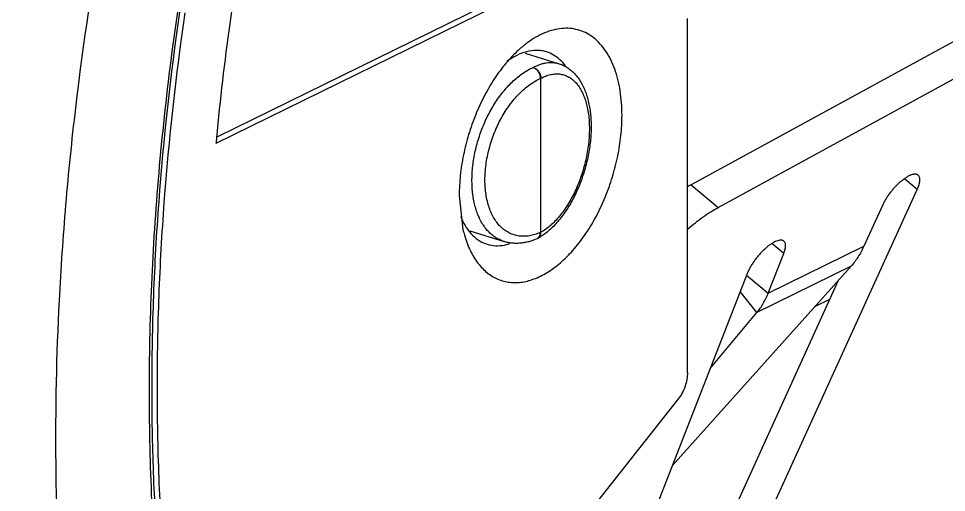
# Model space of a CAD drawing. Header units: inches. Extents: x 0 to 22, y 0 to 17.
# Drawn here: x 4.3558 to 4.8448, y 11.9773 to 12.2268 of the extents above; entities that cross this region are included whole.
import ezdxf

# ---------------------------------------------------------------- set-up
doc = ezdxf.new("R2010")
doc.units = ezdxf.units.IN
doc.header["$LTSCALE"] = 1.21
doc.header["$MEASUREMENT"] = 0
doc.layers.get('0').update_dxf_attribs({"linetype": 'CONTINUOUS'})

msp = doc.modelspace()

# ---------------------------------------------------------------- linework, layer by layer
at = {"color": 7}
for p, q in [((4.6688346651, 12.2666831171), (4.460263712200001, 12.1643313595)), ((4.6704013188, 12.2643568621), (4.4598034025, 12.1610104153)), ((4.708319527, 12.0404447578), (4.708319527, 12.2267796964)), ((4.8644267119, 12.2234255032), (4.71022759, 12.1392373785)), ((4.6227671267, 12.2085312628), (4.640616083999999, 12.2030155178)), ((4.7245608603, 12.1273716535), (4.8787599821, 12.2115597781)), ((4.6309290859, 12.1952491838), (4.6309290859, 12.1141962444)), ((4.5880379981, 12.1336748379), (4.5899894487, 12.1156807923)), ((4.708319527, 11.8712830404), (4.8294314534, 12.1367894596)), ((4.8112688346, 12.1287408583), (4.801309467099999, 12.1069075336)), ((4.5936146864, 12.1149674483), (4.611681842699999, 12.1093842748)), ((4.6291263772, 12.1108782511), (4.6293086728, 12.1109680894)), ((4.6293086766, 12.1109680893), (4.6301799867, 12.1117209409)), ((4.629387281100001, 12.1110322492), (4.6300042624, 12.111611861)), ((4.6119129776, 12.1075538283), (4.6147341436, 12.1082861976)), ((4.7509075569, 12.0821738685), (4.75911987, 12.1031498634)), ((4.7945445919, 12.0963610011), (4.7002327124, 11.9912659971)), ((4.7400304177, 12.0929178034), (4.6732230137, 11.9222774806)), ((4.7878317787, 12.0888806801), (4.7061687316, 11.9098556752)), ((4.7832483599, 12.0788327257), (4.7753259033, 12.0749449486)), ((4.7203177302, 12.0425674056), (4.7449208461, 12.0720092036)), ((4.7036450393, 12.026720444), (4.6163229891, 11.9163076786))]:
    msp.add_line(p, q, dxfattribs=at)
at = {"color": 8}
for p, q in [((4.6309290859, 12.1952491838), (4.6307521651, 12.1951711292)), ((4.631083741399999, 12.195333849), (4.6309290859, 12.195249209)), ((4.71022759, 12.1392373785), (4.7245608603, 12.1273716535)), ((4.8294314534, 12.1367894596), (4.8226611678, 12.1423942062)), ((4.6307525576, 12.1141183631), (4.6309290859, 12.1141962444)), ((4.6309290859, 12.1141962443), (4.631083741399999, 12.1142808843)), ((4.7509075569, 12.0821738685), (4.801309467099999, 12.1069075336)), ((4.75911987, 12.1031498634), (4.7528447441, 12.1083446945)), ((4.7945445919, 12.0963610011), (4.7449208461, 12.0720092036)), ((4.7395161301, 12.0916042034), (4.7509075569, 12.0821738685)), ((4.7449208461, 12.0720092036), (4.7361520324, 12.0830115823))]:
    msp.add_line(p, q, dxfattribs=at)
at = {"color": 7}
for centre, radius, start, end in [((4.6288027286, 12.1923234659), 0.0177021514, 59.5999305004, 72.7788693593), ((5.7953135585, 12.038515632), 1.3411160832, 174.6342582096, 174.7594173996), ((4.743163317, 12.0789341356), 0.06871130339999999, 118.6419734889, 120.4123027135), ((4.6079889821, 12.1248681099), 0.0177021514, 239.599930496, 252.7788693621), ((4.6159258014, 12.1405251021), 0.0324528994, 293.8063447979, 294.001636622), ((4.628065741399999, 12.1130079563), 0.0023768396, 293.9484000794, 297.7854731698001), ((4.6280573856, 12.113023347), 0.002394351, 297.7906856352, 301.1393897301), ((4.628039355, 12.1130532462), 0.0024292661, 301.1387056933, 303.7017386806), ((4.6155927012, 12.1362644588), 0.0287755831, 298.4670445692, 298.691137728)]:
    msp.add_arc(centre, radius, start, end, dxfattribs=at)
for points, knots in [([(4.8480679826, 13.0114424127), (4.835365718899999, 12.9998347026), (4.8102669371, 12.9753907198), (4.774247969, 12.9359685956), (4.7393718572, 12.8933466391), (4.7058200444, 12.847742984), (4.673762199700001, 12.7993910328), (4.6433621298, 12.748538179), (4.6147765517, 12.6954445125), (4.588149466, 12.640383142), (4.563620372, 12.5836344922), (4.5413112421, 12.5254901889), (4.5213412861, 12.4662475939), (4.5038065287, 12.4062135629), (4.4888026902, 12.3456908528), (4.4764013332, 12.2849855646), (4.4666749144, 12.2244196545), (4.4619617239, 12.1840240467), (4.4600741711, 12.1639274627)], [0, 0, 0, 0, 0.0542584076, 0.1103941148, 0.168297119, 0.2278328108, 0.2888453052, 0.3511598809000001, 0.4145872313, 0.4789238311, 0.5439586054, 0.6094730961, 0.6752432091, 0.7410374356999999, 0.8066292734999999, 0.8718073731999999, 0.9363516365000001, 1, 1, 1, 1]), ([(4.3773010557, 12.0783118099), (4.378157316, 12.0951239801), (4.3804659323, 12.1289486485), (4.3874033178, 12.1971575886), (4.4004202767, 12.2831247084), (4.4226505687, 12.386051433), (4.4513231385, 12.488141975), (4.4861191587, 12.5882490126), (4.5266447726, 12.6852494121), (4.5650292237, 12.7630241874), (4.5982516866, 12.8227374642), (4.615649474700001, 12.8516832136), (4.6245344738, 12.8658989351)], [0, 0, 0, 0, 0.0605635268, 0.1219455305, 0.2466261246, 0.3731394372, 0.5005509176, 0.6278915003, 0.7541937475, 0.8785278801999999, 0.93968836, 1, 1, 1, 1]), ([(4.227998311499999, 12.4115336887), (4.2214890696, 12.382960102), (4.2100043831, 12.3258449938), (4.1974011569, 12.2401075842), (4.1895984239, 12.1553825611), (4.186658273, 12.0723367894), (4.1886062387, 11.991618367), (4.1954267007, 11.9138613233), (4.2052300778, 11.8513745673), (4.215536992, 11.8034469823), (4.227154140400001, 11.7580632966), (4.2444368344, 11.7042494706), (4.2659193761, 11.6534603809), (4.2853337946, 11.6157659876), (4.3056142856, 11.58098665), (4.3334220372, 11.5411602635), (4.3651265564, 11.505846032), (4.3922223829, 11.4812199669), (4.4131583052, 11.4646965349), (4.4348826436, 11.4499623249), (4.4573533016, 11.4370476334), (4.4805214918, 11.4259773309), (4.4964294056, 11.4198334323), (4.504464907, 11.4170841028)], [0, 0, 0, 0, 0.0787483932, 0.1564655441, 0.2327595591, 0.3072625531, 0.3796372443, 0.4495870565, 0.516864089, 0.5494438352000001, 0.5812901944, 0.6427219903, 0.7011357431, 0.7292342804999999, 0.7566104601000001, 0.8092800467, 0.859459005, 0.8837560643000001, 0.9076009322, 0.9310658279999999, 0.9542300695999999, 0.9771785709999999, 1, 1, 1, 1]), ([(4.4395089593, 12.230378615), (4.4337819325, 12.1911699545), (4.427563971600001, 12.1324666686), (4.4243617181, 12.0546562726), (4.4245471109, 11.9979323935), (4.4272945749, 11.942612215), (4.4325967777, 11.8889405933), (4.4404256294, 11.8371572139), (4.4507523297, 11.7874931691), (4.4635265475, 11.7401687604), (4.4786989826, 11.6953958212), (4.4961986763, 11.6533720516), (4.5159572543, 11.6142871018), (4.5378848101, 11.578313933), (4.561895954, 11.5456177963), (4.5878789773, 11.5163491592), (4.6067280138, 11.498957176), (4.6164220122, 11.4909289595)], [0, 0, 0, 0, 0.1503266133, 0.2236120625, 0.2953762403, 0.3654459091, 0.4336642728, 0.4998986019, 0.5640384293999999, 0.6260045673, 0.6857473031, 0.7432565179, 0.7985602614, 0.8517350876, 0.902904815, 0.9522489654, 1, 1, 1, 1]), ([(4.4260959725, 12.0324316441), (4.4260959725, 12.0485821598), (4.4267289148, 12.0811685642), (4.430455708399999, 12.147201843), (4.43597526, 12.1969293751), (4.4407974893, 12.2301270237)], [0, 0, 0, 0, 0.2442283415, 0.4927160593, 1, 1, 1, 1]), ([(4.4289058462, 12.0325575952), (4.4289058462, 12.0486666112), (4.4295369376, 12.0811692381), (4.4332527882, 12.1470326147), (4.4387561018, 12.1966322619), (4.4435642024, 12.2297446044)], [0, 0, 0, 0, 0.2442294337, 0.4927176207, 1, 1, 1, 1]), ([(4.6738201737, 12.1757706155), (4.6738201737, 12.1779872093), (4.6736650242, 12.1823351046), (4.6729476737, 12.1886733485), (4.6717541544, 12.1946362271), (4.6696087215, 12.2017563432), (4.6665547766, 12.2081446369), (4.662522894499999, 12.2133855874), (4.6592178189, 12.2165384963), (4.6555715962, 12.2189803763), (4.6516324525, 12.2206808526), (4.6474504518, 12.2216121387), (4.643084006700001, 12.2217603429), (4.6385898295, 12.2211369369), (4.6340218883, 12.2197486166), (4.6294313082, 12.2176213015), (4.6264800041, 12.2157873427), (4.625014059, 12.2147654909)], [0, 0, 0, 0, 0.081710037, 0.1601994713, 0.2349129545, 0.3055123864, 0.4341456464, 0.4928788728, 0.54848567, 0.6017737083, 0.6537992158, 0.7057367397, 0.7587821690000001, 0.8139947797, 0.872241258, 0.9341280181999999, 1, 1, 1, 1]), ([(4.625014059, 12.2147654909), (4.6245143466, 12.2144171614), (4.6224831449, 12.2129460697), (4.6205550641, 12.2113342256), (4.6191535809, 12.2100535289)], [0, 0, 0, 0, 0.2429113167, 1, 1, 1, 1]), ([(4.6191535809, 12.2100535289), (4.6168450255, 12.2079439358), (4.6123787477, 12.2032258294), (4.6064160381, 12.1951756121), (4.6010791852, 12.1860916337), (4.5965090783, 12.1762055507), (4.5928184531, 12.1657699217), (4.5901020724, 12.1550476322), (4.5884374551, 12.1443194002), (4.588037998, 12.1371765276), (4.5880379981, 12.1336748379)], [0, 0, 0, 0, 0.1109319456, 0.2296762682, 0.3546730238, 0.4839991062, 0.6154368796, 0.7467676168999999, 0.875786423, 1, 1, 1, 1]), ([(4.6183958554, 12.2074120206), (4.6179422995, 12.2071894477), (4.616085339200001, 12.2062201579), (4.6143221698, 12.2050751201), (4.6130417029, 12.2041342936)], [0, 0, 0, 0, 0.2412527049, 1, 1, 1, 1]), ([(4.6285765217, 12.2100187295), (4.6268856638, 12.2100029805), (4.6233570686, 12.2094943061), (4.620042307699999, 12.208219982), (4.6183958554, 12.2074120206)], [0, 0, 0, 0, 0.4797042694, 1, 1, 1, 1]), ([(4.6340436335, 12.2092320164), (4.6331685576, 12.2095022653), (4.6313581806, 12.2099080378), (4.6295073033, 12.2100273989), (4.6285765217, 12.2100187295)], [0, 0, 0, 0, 0.4959478972999999, 1, 1, 1, 1]), ([(4.6440037124, 12.2018739038), (4.6431301413, 12.2030433252), (4.6412358783, 12.2051782162), (4.6389481844, 12.2068959494), (4.6377606335, 12.2075918026)], [0, 0, 0, 0, 0.5146818769, 1, 1, 1, 1]), ([(4.6406325995, 12.2030190829), (4.6414612012, 12.2027620489), (4.6426795358, 12.2022820432), (4.6442217325, 12.2014721835), (4.645715500400001, 12.2005460154), (4.6474745237, 12.1991813067), (4.6493824957, 12.1972596504), (4.6510873969, 12.1950751215), (4.652588962799999, 12.1926534042), (4.6538897048, 12.1900143825), (4.6549916024, 12.1871753069), (4.6558974441, 12.1841524222), (4.6566082388, 12.1809615842), (4.6571246423, 12.1776197003), (4.6574473807, 12.1741447989), (4.657576649, 12.1705563655), (4.6575136549, 12.1668752755), (4.6572598924, 12.1631234877), (4.6566670214, 12.1580298618), (4.6554645054, 12.1516439536), (4.653338232699999, 12.1441271656), (4.6510197984, 12.1380676994), (4.6488601216, 12.1334346593), (4.6471152661, 12.1301236879), (4.6452456869, 12.1269763173), (4.6432611388, 12.1240119542), (4.6411716766, 12.1212488326), (4.63898724, 12.1187032958), (4.6367156792, 12.116390591), (4.634363786600001, 12.1143254518), (4.631940804, 12.1125232926), (4.6302545138, 12.1114895168), (4.6294037434, 12.1110255766)], [0, 0, 0, 0, 0.0241879, 0.0363381193, 0.0485370176, 0.0731518001, 0.09820641, 0.1238492534, 0.1502442822, 0.1775139274, 0.2057626523, 0.2350545305, 0.2654135871, 0.2968339952, 0.3292716341, 0.3626574979, 0.3968965108, 0.4318725331, 0.4674545134, 0.5398236009, 0.6127664298, 0.6849793805, 0.7204282791, 0.7552373387000001, 0.7892805695, 0.8224467651, 0.8546454363, 0.8858078276000001, 0.9159030670999999, 0.9449520094, 0.9729823858, 1, 1, 1, 1]), ([(4.6270070431, 12.2010610248), (4.6272608644, 12.2009737841), (4.6277678612, 12.2007333103), (4.6284691936, 12.2002257042), (4.629113891499999, 12.199576072), (4.6296780992, 12.1988098468), (4.6301422694, 12.1979556446), (4.6304885258, 12.1970443821), (4.6307030423, 12.1961109092), (4.6307553382, 12.195481263), (4.6307556552, 12.1951729306)], [0, 0, 0, 0, 0.109102592, 0.2262957977, 0.3503385849, 0.4796340261, 0.6118269507999999, 0.7443301055, 0.8746630473, 1, 1, 1, 1]), ([(4.6270070764, 12.201066708), (4.6275674505, 12.2009114334), (4.6282401854, 12.2005580531), (4.6289335667, 12.1999937853), (4.6293934204, 12.1995544085), (4.6299093197, 12.1989302637), (4.630414956, 12.1980939291), (4.6307919034, 12.1971949949), (4.6310249667, 12.1962680615), (4.631081006100001, 12.195640192), (4.631081006100001, 12.1953325534)], [0, 0, 0, 0, 0.2330239407, 0.2951825062, 0.3584707533, 0.4875631939, 0.6183800549, 0.7487577504, 0.8767179481, 1, 1, 1, 1]), ([(4.6270071094, 12.2010666967), (4.6275506892, 12.200898715), (4.6281980451, 12.2005294451), (4.6288615885, 12.199954409), (4.629304875, 12.1995050661), (4.6298016753, 12.1988697842), (4.6302880464, 12.1980235273), (4.6306506213, 12.1971174165), (4.630875034700001, 12.196186318), (4.6309290852, 12.1955569542), (4.6309290861, 12.195248689)], [0, 0, 0, 0, 0.2293975364, 0.2911832412, 0.3542956152, 0.4835617939, 0.6151212761, 0.7465809857, 0.8757077276999999, 1, 1, 1, 1]), ([(4.631083741399999, 12.195333849), (4.6318921128, 12.1957757158), (4.633510676, 12.1965444193), (4.6356174045, 12.1972112866), (4.6372736748, 12.1975295325), (4.6384843628, 12.1976619355), (4.639677633, 12.197690773), (4.6408505509, 12.1976158973), (4.6420001439, 12.1974373806), (4.6431234803, 12.1971556149), (4.6442176917, 12.1967713106), (4.6452799745, 12.1962854204), (4.6463076835, 12.1956992656), (4.6472982387, 12.1950143441), (4.6482493144, 12.1942324479), (4.6494793304, 12.1930462496), (4.650905614, 12.1913165329), (4.6523964209, 12.1889234254), (4.6536800327, 12.1862056325), (4.6547452897, 12.1831892063), (4.6555830262, 12.1799023767), (4.6561858799, 12.1763761276), (4.6565479998, 12.1726437911), (4.6566664724, 12.1687408733), (4.6565396957, 12.1647046498), (4.656169414, 12.1605737113), (4.6555587019, 12.1563877321), (4.6547138991, 12.1521868099), (4.6536428284, 12.1480113362), (4.652355994100001, 12.1439013361), (4.6508657798, 12.1398962006), (4.649186541600001, 12.1360342496), (4.6473344195, 12.1323523491), (4.6453271574, 12.128885561), (4.6431839118, 12.1256668021), (4.6409249938, 12.1227265456), (4.638571739800001, 12.1200925147), (4.6361457874, 12.1177896199), (4.6336703609, 12.1158393621), (4.6319463206, 12.1147535123), (4.631083741399999, 12.1142808843)], [0, 0, 0, 0, 0.0254720764, 0.0493947353, 0.06086564, 0.0720607643, 0.08302965940000001, 0.0938275675, 0.1045140566, 0.1151516187, 0.1258041159, 0.1365350351, 0.1474057725, 0.1584741601, 0.1697931094, 0.1814099489, 0.2056795454, 0.2315513528, 0.2591768629, 0.2886196286, 0.3198682018, 0.3528486719, 0.3874371703, 0.4234665059, 0.4607380386, 0.4990246734000001, 0.5380808545, 0.5776450424, 0.6174472295000001, 0.6572130437, 0.6966689790999999, 0.7355476349, 0.7735925256, 0.8105634545999999, 0.8462421048000001, 0.8804381770999999, 0.9129964670999999, 0.943805088, 0.9728048134999999, 1, 1, 1, 1]), ([(4.6307525576, 12.1141183631), (4.629822856100001, 12.1137087376), (4.6279606757, 12.1130072712), (4.6251189186, 12.1123306463), (4.622326047300001, 12.1120626856), (4.619610038899999, 12.1122089669), (4.6169992539, 12.112769952), (4.614522009, 12.1137406956), (4.6122050681, 12.1151105232), (4.6100723033, 12.1168636813), (4.6081442415, 12.1189806781), (4.6064383018, 12.1214392191), (4.604969409100001, 12.1242147125), (4.6037503153, 12.1272802616), (4.6027917348, 12.1306066042), (4.6021019672, 12.1341621244), (4.6016875761, 12.1379130852), (4.6015517638, 12.1418237515), (4.6016962548, 12.1458567913), (4.602118981999999, 12.1499736841), (4.602816382799999, 12.1541349268), (4.6037811887, 12.1583007267), (4.6050044538, 12.1624310593), (4.6064741852, 12.1664863832), (4.6081762562, 12.1704278633), (4.6100942963, 12.1742178107), (4.612209905, 12.1778200551), (4.614502851, 12.1812002802), (4.6169512852, 12.18432635), (4.6195320097, 12.1871685855), (4.6222206286, 12.1897000612), (4.6249922228, 12.1918966104), (4.6278201444, 12.1937375886), (4.6297749126, 12.1947394443), (4.6307521651, 12.1951711292)], [0, 0, 0, 0, 0.0269969052, 0.0527318743, 0.07740761269999999, 0.1012952398, 0.1247250406, 0.1480647676, 0.1716901652, 0.1959535096, 0.2211575114, 0.2475390012, 0.275262891, 0.3044237687, 0.3350515074, 0.3671189459, 0.4005511914, 0.4352309889, 0.4710091462, 0.5077074779, 0.5451281334, 0.5830561065, 0.6212664872, 0.6595284075, 0.6976101159999999, 0.7352840061, 0.7723311768000001, 0.8085464787000001, 0.8437436527, 0.8777608074, 0.9104665009, 0.9417664391, 0.9716104062, 1, 1, 1, 1]), ([(4.5939011944, 12.104477525), (4.5950227742, 12.1021850386), (4.5975613696, 12.0979673175), (4.6017484701, 12.093586585), (4.6054763911, 12.0909920204), (4.6084003343, 12.0895049943), (4.611477173, 12.0884559393), (4.6146853852, 12.0878559512), (4.6180001922, 12.0877084977), (4.6213975233, 12.0880098332), (4.6248542979, 12.0887575957), (4.6283463709, 12.0899480203), (4.631852047, 12.091568253), (4.6366246027, 12.0943500078), (4.6424763111, 12.0988942673), (4.6490223872, 12.1056709164), (4.655086907, 12.1137281874), (4.6605198163, 12.1228523402), (4.6651767998, 12.1328092644), (4.668940786999999, 12.1433379624), (4.6717126065, 12.1541681751), (4.6734121294, 12.1650104379), (4.6738201737, 12.1722311226), (4.6738201737, 12.1757706155)], [0, 0, 0, 0, 0.0533664096, 0.1021838272, 0.1253790525, 0.148071373, 0.1705510461, 0.193122813, 0.2160880591, 0.2397174378, 0.264245157, 0.2898646109, 0.3167097303, 0.344866749, 0.4052288371, 0.4709123294, 0.5413549378, 0.6156277318, 0.6925733674, 0.7708476177, 0.8490991761, 0.9259876845, 1, 1, 1, 1]), ([(4.8299152979, 12.1443194405), (4.8298176079, 12.1444002403), (4.8296031985, 12.1445456975), (4.8292394676, 12.1447047328), (4.8288340683, 12.1448055155), (4.8283895024, 12.1448477589), (4.8279079607, 12.1448324823), (4.8271909328, 12.1447319789), (4.8262129282, 12.1444501113), (4.8249763414, 12.143908579), (4.8236533596, 12.1431602335), (4.8222684144, 12.1422182328), (4.820846470899999, 12.1410999084), (4.8194146372, 12.1398254264), (4.8179993026, 12.138418918), (4.816627822, 12.136906335), (4.8153253183, 12.1353168304), (4.8141168933, 12.1336794586), (4.8130244409, 12.1320250748), (4.8120699999, 12.130385387), (4.8115163121, 12.1292833883), (4.8112688346, 12.1287408583)], [0, 0, 0, 0, 0.0146567448, 0.0297487608, 0.04566959650000001, 0.0627464499, 0.0812168141, 0.1012439488, 0.1463219803, 0.1983310933, 0.2570176657, 0.3217941188, 0.3917980469, 0.4660169465, 0.5432872732, 0.6223760077, 0.7019698859000001, 0.7807706206, 0.8575461989000001, 0.9310595121999999, 1, 1, 1, 1]), ([(4.8294314534, 12.1367894596), (4.8296263675, 12.1372167581), (4.8299764899, 12.1380491625), (4.8303931846, 12.1392748589), (4.8306748112, 12.1404135526), (4.8308168595, 12.1414496432), (4.8308178249, 12.1423713154), (4.8306747719, 12.1431688461), (4.830426151499999, 12.1437349861), (4.8301548395, 12.1440985389), (4.8299981709, 12.1442508959), (4.8299152979, 12.1443194405)], [0, 0, 0, 0, 0.1763407706, 0.3387808229, 0.4856194224, 0.6161042641, 0.730539512, 0.8302834448, 0.9183621259999999, 0.9596195443000001, 1, 1, 1, 1]), ([(4.708324274, 12.1158981174), (4.7096897056, 12.1170642022), (4.7124046809, 12.1192886495), (4.7165152362, 12.1223557559), (4.72053901, 12.1250534307), (4.723234562, 12.1266475342), (4.7245608603, 12.1273716535)], [0, 0, 0, 0, 0.2705068272, 0.5285725218999999, 0.7723526415, 1, 1, 1, 1]), ([(4.5887938374, 12.1226421908), (4.5890008456, 12.1221159934), (4.589842146600001, 12.1201086655), (4.590868289599999, 12.118176062), (4.5917425249, 12.1168227714)], [0, 0, 0, 0, 0.2597911601, 1, 1, 1, 1]), ([(4.5899893395, 12.1156806882), (4.5902268873, 12.1146700897), (4.5912270535, 12.1108388369), (4.5926171456, 12.1071020947), (4.5939011944, 12.104477525)], [0, 0, 0, 0, 0.2621582166, 1, 1, 1, 1]), ([(4.5917425249, 12.1168227714), (4.5927116894, 12.115322533), (4.5948626425, 12.1125960732), (4.5976006737, 12.1104379275), (4.5990310773, 12.1095997732)], [0, 0, 0, 0, 0.5186093074, 1, 1, 1, 1]), ([(4.6294051009, 12.1110263421), (4.6295341391, 12.1110968798), (4.6297827892, 12.1112594773), (4.6301161941, 12.1115600033), (4.6304061507, 12.1119138979), (4.6306484205, 12.1123160423), (4.6308403606, 12.1127607378), (4.630978620400001, 12.1132420214), (4.6310622392, 12.1137522121), (4.6310807891, 12.1141019376), (4.6310809801, 12.1142791781)], [0, 0, 0, 0, 0.1149258191, 0.2310680454, 0.34948862, 0.4711461767, 0.5967872605, 0.726921975, 0.8614876105, 1, 1, 1, 1]), ([(4.6300042624, 12.111611861), (4.6301283097, 12.1117719965), (4.630349406000001, 12.112130124), (4.6305841417, 12.1127357255), (4.6307252764, 12.113408431), (4.6307556806, 12.1138787127), (4.6307556806, 12.1141195394)], [0, 0, 0, 0, 0.2282884469, 0.4707739471, 0.7285861891, 1, 1, 1, 1]), ([(4.6301799867, 12.1117209409), (4.6303032526, 12.1118819952), (4.6305230443, 12.1122388402), (4.6307575462, 12.1128386974), (4.6308986053, 12.1135001796), (4.6309290868, 12.1139613022), (4.6309290858, 12.1141967646)], [0, 0, 0, 0, 0.2313684714, 0.4747526608, 0.7313848042000001, 1, 1, 1, 1]), ([(4.6290284014, 12.1108405445), (4.6276167736, 12.1102153385), (4.625444810799999, 12.1094338454), (4.6224788606, 12.1087678364), (4.6202706961, 12.1084700658), (4.6180715148, 12.1083749085), (4.6158935069, 12.1084882839), (4.6137511832, 12.1088115283), (4.6123547579, 12.1091671569), (4.6116691868, 12.1093794117)], [0, 0, 0, 0, 0.2602550741, 0.387033198, 0.5119555197, 0.6353378487, 0.7575736373, 0.8790200054999999, 1, 1, 1, 1]), ([(4.7591403713, 12.1095882045), (4.7590383907, 12.1096726961), (4.7588132707, 12.1098239782), (4.758429771, 12.1099857495), (4.7580013493, 12.1100840658), (4.7575307158, 12.1101190476), (4.7570201693, 12.1100908375), (4.7562583897, 12.109964902), (4.7552198076, 12.1096387376), (4.7539093578, 12.1090281752), (4.7525101163, 12.1081958903), (4.7510509312, 12.1071568937), (4.7495601329, 12.1059327497), (4.7480691283, 12.1045471588), (4.7466076031, 12.1030290894), (4.7452065641, 12.1014088186), (4.7438938383, 12.099720548), (4.74269707, 12.0979980051), (4.7416397629, 12.0962765996), (4.740745119200001, 12.0945920239), (4.7402455034, 12.0934671782), (4.7400304177, 12.0929178034)], [0, 0, 0, 0, 0.0146421647, 0.0297601721, 0.0457740787, 0.0630244174, 0.0817693483, 0.1021740609, 0.1482572792, 0.2015620333, 0.2617125745, 0.3280036139, 0.3994304386999999, 0.4748367803, 0.5529170664999999, 0.6322993878000001, 0.7115514495999999, 0.7892519104000001, 0.8640853728, 0.9347710133, 1, 1, 1, 1]), ([(4.75911987, 12.1031498634), (4.7592635521, 12.1035168579), (4.7595181758, 12.1042300051), (4.7598085407, 12.105276415), (4.7599886601, 12.1062453121), (4.7600550079, 12.1071261019), (4.7600074549, 12.1079103086), (4.7598435841, 12.1085915856), (4.7595612423, 12.1091618303), (4.7592895821, 12.1094645825), (4.7591403713, 12.1095882045)], [0, 0, 0, 0, 0.1737798062, 0.3335999608, 0.478357808, 0.6076382871, 0.7221313701000001, 0.8234423531, 0.9145610962999999, 1, 1, 1, 1]), ([(4.6027480772, 12.1079595594), (4.6041892896, 12.107514471), (4.6072658605, 12.1069906655), (4.6103684464, 12.1072548329), (4.6119129776, 12.1075538283)], [0, 0, 0, 0, 0.4894810852000001, 1, 1, 1, 1]), ([(4.801309467099999, 12.1069075336), (4.8004345308, 12.1049642483), (4.7984463163, 12.1012584723), (4.7959140853, 12.0978966382), (4.7945445919, 12.0963610011)], [0, 0, 0, 0, 0.5087821460999999, 1, 1, 1, 1]), ([(4.7449208461, 12.0720092036), (4.7461635468, 12.0734854445), (4.7484393577, 12.0767338027), (4.750162537, 12.0803013663), (4.7509075569, 12.0821738685)], [0, 0, 0, 0, 0.4891493216, 1, 1, 1, 1]), ([(4.4018909022, 11.7535134412), (4.3962347472, 11.7785474134), (4.3867607826, 11.8301810232), (4.3780593031, 11.9099892594), (4.3746241946, 11.9931989922), (4.3758428176, 12.0496801572), (4.3773010557, 12.0783118099)], [0, 0, 0, 0, 0.2357002652, 0.4815474664, 0.7367139277, 1, 1, 1, 1]), ([(4.4213786606, 11.4587193244), (4.4119726543, 11.4648966155), (4.393531737, 11.4783104583), (4.3674871305, 11.5011339768), (4.3428637583, 11.5267833777), (4.3197478131, 11.5551733483), (4.2982035158, 11.5862042194), (4.2783029739, 11.6197773701), (4.2601074189, 11.6557826299), (4.2436692205, 11.6941021341), (4.2290469995, 11.7346146075), (4.2162802575, 11.7771854008), (4.205410089, 11.8216782736), (4.1933379739, 11.8841961812), (4.185456304, 11.9491463528), (4.1815121169, 12.0159419629), (4.1808588815, 12.0501669727), (4.1808588815, 12.0674506592)], [0, 0, 0, 0, 0.0496423925, 0.1004252494, 0.1525803887, 0.2063069947, 0.2617639529, 0.3190775219, 0.3783388526, 0.439604962, 0.5029066346, 0.5682395208, 0.6355752052, 0.7048690314, 0.8490413698999999, 0.9237539134999999, 1, 1, 1, 1]), ([(5.2461638294, 12.0361463403), (5.2299795244, 11.9998516205), (5.203769891499999, 11.9466817874), (5.1648652774, 11.8787115492), (5.134322693000001, 11.8302440088), (5.1023508646, 11.7841473123), (5.0690870063, 11.7406231337), (5.0346788464, 11.6998615879), (4.9992744741, 11.6620428465), (4.9630303656, 11.6273310119), (4.9261016323, 11.5958806203), (4.8886507043, 11.5678275379), (4.8508366767, 11.5432987607), (4.8128252884, 11.5224003811), (4.7747760887, 11.5052308863), (4.7368603586, 11.4918669529), (4.7113470024, 11.485432718), (4.6987009082, 11.4829075958)], [0, 0, 0, 0, 0.1480571119, 0.2205406104, 0.2917227816, 0.3614238818, 0.4294780746, 0.4957388201, 0.5600787196, 0.6223958332, 0.6826135028, 0.7406878659999999, 0.7966077594, 0.8504032206000001, 0.9021453198, 0.9519546379, 1, 1, 1, 1]), ([(4.7083195267, 12.040444755), (4.7083195267, 12.0392317258), (4.7080849906, 12.0367511019), (4.7071558979, 12.0331234389), (4.7056928932, 12.0297117222), (4.7043772271, 12.0276462453), (4.7036450393, 12.026720444)], [0, 0, 0, 0, 0.2469979322, 0.5045021236, 0.7596578829, 1, 1, 1, 1]), ([(4.623345973399999, 11.4906759383), (4.615552645899999, 11.4968243582), (4.6003015715, 11.5099636168), (4.5788327904, 11.5317549509), (4.5585777465, 11.5557923234), (4.5328714817, 11.5912678321), (4.5102775587, 11.630530355), (4.4907401585, 11.6728299983), (4.4773070047, 11.7068981564), (4.4653687638, 11.7426980141), (4.4549526149, 11.7801279209), (4.4460925744, 11.819082358), (4.4362650161, 11.8735719773), (4.4298425668, 11.929986511), (4.4266284499, 11.9878785984), (4.4260959725, 12.0174883878), (4.4260959725, 12.0324316441)], [0, 0, 0, 0, 0.0500365445, 0.1013292057, 0.1540412563, 0.2083225236, 0.3220018027, 0.3816110226, 0.4431026897, 0.5064873919, 0.571750622, 0.6388629188, 0.7077811903, 0.8507686853, 0.9246768563, 1, 1, 1, 1]), ([(4.6502592679, 11.4743566896), (4.6416108507, 11.4799877752), (4.624648822, 11.4922301902), (4.6006832001, 11.5130867012), (4.5780200649, 11.5365515752), (4.5567456754, 11.5625412946), (4.5369193044, 11.5909632881), (4.5186055708, 11.6217286707), (4.5018575725, 11.6547356107), (4.4867263031, 11.6898763683), (4.4732666386, 11.7270384609), (4.4615142394, 11.7660971834), (4.4515079586, 11.8069274066), (4.4403938861, 11.8643112393), (4.4331383052, 11.923937297), (4.429507256, 11.9852632125), (4.4289058462, 12.0166878123), (4.4289058462, 12.0325575952)], [0, 0, 0, 0, 0.0496081011, 0.1003822171, 0.1525283729, 0.2062328319, 0.2616627685, 0.3189539914, 0.3781996281, 0.4394562526, 0.5027538521, 0.5680880946, 0.6354318843, 0.7047413265000001, 0.848967052, 0.9237148273000001, 1, 1, 1, 1])]:
    msp.add_open_spline(points, degree=3, knots=knots, dxfattribs=at)
at = {"color": 8}
for points, knots in [([(4.6270070762, 12.2010667081), (4.6275854175, 12.2013802257), (4.6287434023, 12.2019529786), (4.6305110616, 12.2026534447), (4.6322668908, 12.2031753899), (4.6340036729, 12.203516187), (4.6357146071, 12.2036744943), (4.6373933083, 12.2036487876), (4.639032701000001, 12.203438648), (4.6400960997, 12.2031761194), (4.6406161498, 12.2030154568)], [0, 0, 0, 0, 0.1397668306, 0.2741373874, 0.4034991373, 0.5283915802, 0.6495639971, 0.7678929475, 0.8843582928, 1, 1, 1, 1]), ([(4.6116730889, 12.1093870224), (4.610890805099999, 12.1096291462), (4.609350424, 12.110224232), (4.6075377063, 12.1112256549), (4.6061613045, 12.1121734565), (4.604816066600001, 12.1132336753), (4.6032257364, 12.1147513798), (4.601497777200001, 12.1168395226), (4.599946337900001, 12.1191937769), (4.598581208, 12.1217973895), (4.5974114908, 12.1246327545), (4.596444005, 12.1276803909), (4.5956857646, 12.1309198385), (4.595140787, 12.1343291404), (4.5946982275, 12.1391393579), (4.5947162654, 12.1454318742), (4.595604953, 12.1531527897), (4.5973365877, 12.160947608), (4.5998641312, 12.1686059495), (4.6025922763, 12.1747380997), (4.6051162084, 12.1793976444), (4.607148272, 12.1827144778), (4.6093153899, 12.1858488285), (4.6116027675, 12.1887797664), (4.6139951475, 12.1914871545), (4.6164759619, 12.193953007), (4.6190293317, 12.1961602967), (4.6216379289, 12.1980950913), (4.6242835662, 12.1997432019), (4.626099315, 12.2006626536), (4.6270070763, 12.201066708)], [0, 0, 0, 0, 0.0223859424, 0.0449795145, 0.056439042, 0.0680423505, 0.09177368970000001, 0.1163717128, 0.1419825852, 0.1687088706, 0.1966141585, 0.2257217663, 0.2560240397, 0.2874803396, 0.3200274178, 0.3879938261999999, 0.4590534469, 0.532095682, 0.6058896748, 0.6791622131, 0.7152241554000001, 0.7506966709999999, 0.7854428742, 0.8193383026000001, 0.8522710371, 0.8841444806000001, 0.9148859422, 0.9444582495, 0.97283756, 1, 1, 1, 1])]:
    msp.add_open_spline(points, degree=3, knots=knots, dxfattribs=at)

doc.saveas('drawing.dxf')
